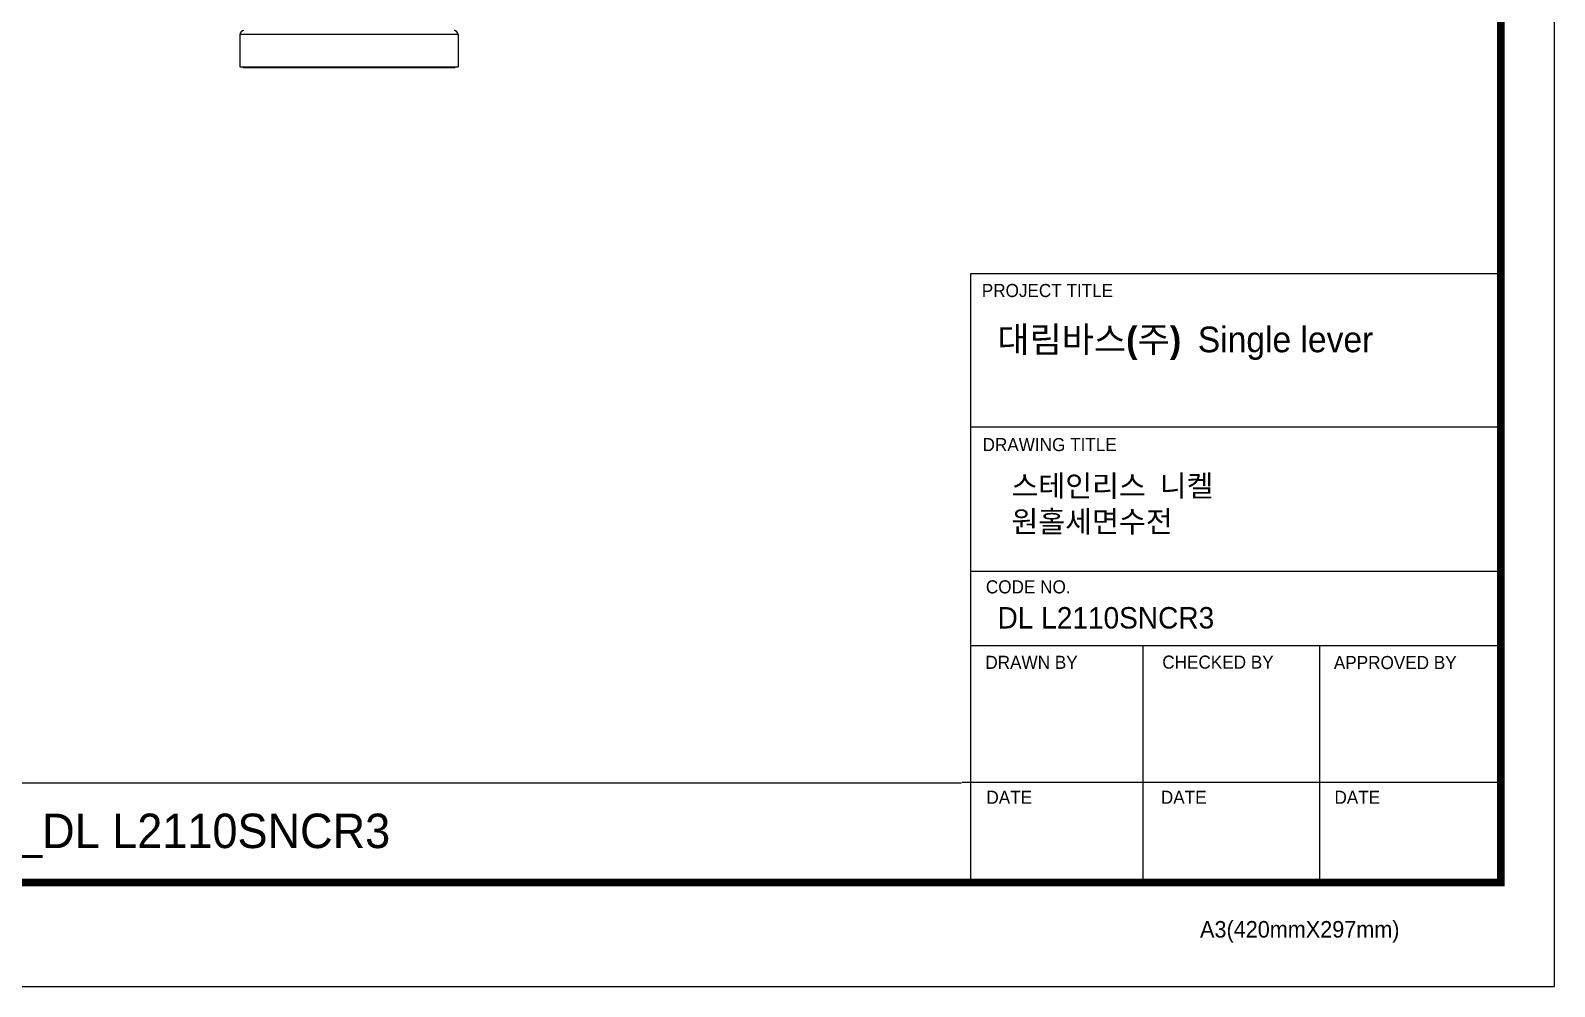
# Model space of a CAD drawing. Extents: x 0 to 790, y 0 to 579.
# Drawn here: x 427.1 to 789.9, y 0 to 227.6 of the extents above; entities that cross this region are included whole.
import ezdxf

# ---------------------------------------------------------------- set-up
doc = ezdxf.new("R2010")
doc.units = 0
doc.header["$LTSCALE"] = 10
doc.header["$MEASUREMENT"] = 0
doc.layers.get('0').update_dxf_attribs({"linetype": 'CONTINUOUS'})
doc.styles.get("Standard").update_dxf_attribs({"font": 'H2GTRE.TTF'})
doc.styles.add('단선완성형', font='')
doc.styles.get('단선완성형').set_extended_font_data('Gulim')

msp = doc.modelspace()

# ---------------------------------------------------------------- linework, layer by layer
at = {"color": 7, "linetype": 'Continuous'}
for p, q in [((476.91, 226.63), (476.91, 218.93)), ((528.91, 226.63), (476.91, 226.63)), ((528.91, 226.63), (528.91, 218.93)), ((476.91, 218.93), (528.91, 218.93)), ((477.66, 218.83), (477.66, 218.93)), ((477.66, 218.83), (528.16, 218.83)), ((528.16, 218.83), (528.16, 218.93))]:
    msp.add_line(p, q, dxfattribs=at)
at = {"color": 5, "ltscale": 40}
for p, q in [((777.1, 169.65), (650.86, 169.65)), ((777.1, 133.17), (650.86, 133.17)), ((777.1, 133.17), (650.86, 133.17)), ((777.1, 98.84), (650.86, 98.84)), ((777.1, 98.84), (650.86, 98.84)), ((777.1, 81.14), (650.86, 81.14)), ((777.1, 81.14), (650.86, 81.14)), ((691.87, 81.14), (691.87, 24.78)), ((733.95, 81.14), (733.95, 24.78)), ((777.1, 48.58), (648.87, 48.58)), ((777.1, 48.58), (651.85, 48.58)), ((777.1, 24.78), (668.91, 24.78))]:
    msp.add_line(p, q, dxfattribs=at)
at = {"color": 5, "ltscale": 0.5}
msp.add_line((650.86, 169.65), (650.86, 24.02), dxfattribs=at)
at = {"color": 5}
msp.add_line((12.7, 48.49), (648.72, 48.49), dxfattribs=at)
at = {"ltscale": 0.5}
msp.add_lwpolyline([(0, 0), (789.88, 0), (789.88, 578.76), (0, 578.76)], close=True, dxfattribs=at)
at = {"color": 5, "linetype": 'ByBlock', "lineweight": 200, "const_width": 1.82}
msp.add_lwpolyline([(12.7, 24.78), (777.1, 24.78), (777.1, 565.32), (12.7, 565.32)], close=True, dxfattribs=at)
at = {"color": 7, "linetype": 'Continuous'}
for centre, start, end in [((477.91, 226.63), 90, 180), ((527.91, 226.63), 0, 90)]:
    msp.add_arc(centre, 1, start, end, dxfattribs=at)

# ---------------------------------------------------------------- texts
at = {"color": 5, "ltscale": 40}
for s, height, p in [('PROJECT TITLE', 3.1171, (653.54, 164.16)), ('DRAWING TITLE', 3.1171, (653.73, 127.47)), ('CODE NO.', 3.117, (654.52, 93.6)), ('DRAWN BY', 3.117, (654.39, 75.63)), ('CHECKED BY', 3.117, (696.51, 75.68)), ('APPROVED BY', 3.1171, (737.35, 75.58)), ('DATE', 3.117, (654.64, 43.5)), ('DATE', 3.117, (696.18, 43.5)), ('DATE', 3.117, (737.5, 43.5)), ('A3(420mmX297mm)', 3.9341, (705.5, 11.66))]:
    msp.add_text(s, height=height, dxfattribs=at).set_placement(p)
at = {"attachment_point": 1, "style": '단선완성형'}
for s, insert, char_height, width in [('{\\fPretendard Variable SemiBold|b0|i0|c129|p2;\\C7;대림바스(주)\\fGulimChe|b0|i0|c129|p49;\\C256; }Single lever', (657.24, 157.12), 6.11035, 98.2071), ('{\\fGulimChe|b0|i0|c129|p49; 스테인리스 니켈}\\P{\\fGulimChe|b0|i0|c129|p49; 원홀세면수전 }', (657.3, 121.76), 5.101, 85.8447), ('DL L2110SNCR3', (657.3, 90.34), 5.101, 85.8447)]:
    msp.add_mtext(s, dxfattribs=dict(at, insert=insert, char_height=char_height, width=width))
at = {"color": 2, "insert": (154.51, 41.16), "char_height": 8.198, "width": 488.8902, "attachment_point": 1, "style": '단선완성형'}
msp.add_mtext('{\\fPretendard Variable SemiBold|b0|i0|c129|p2;대림바스(주)} Single lever_스테인리스 니켈_원홀 세면수전_DL L2110SNCR3', dxfattribs=at)

doc.saveas('drawing.dxf')
